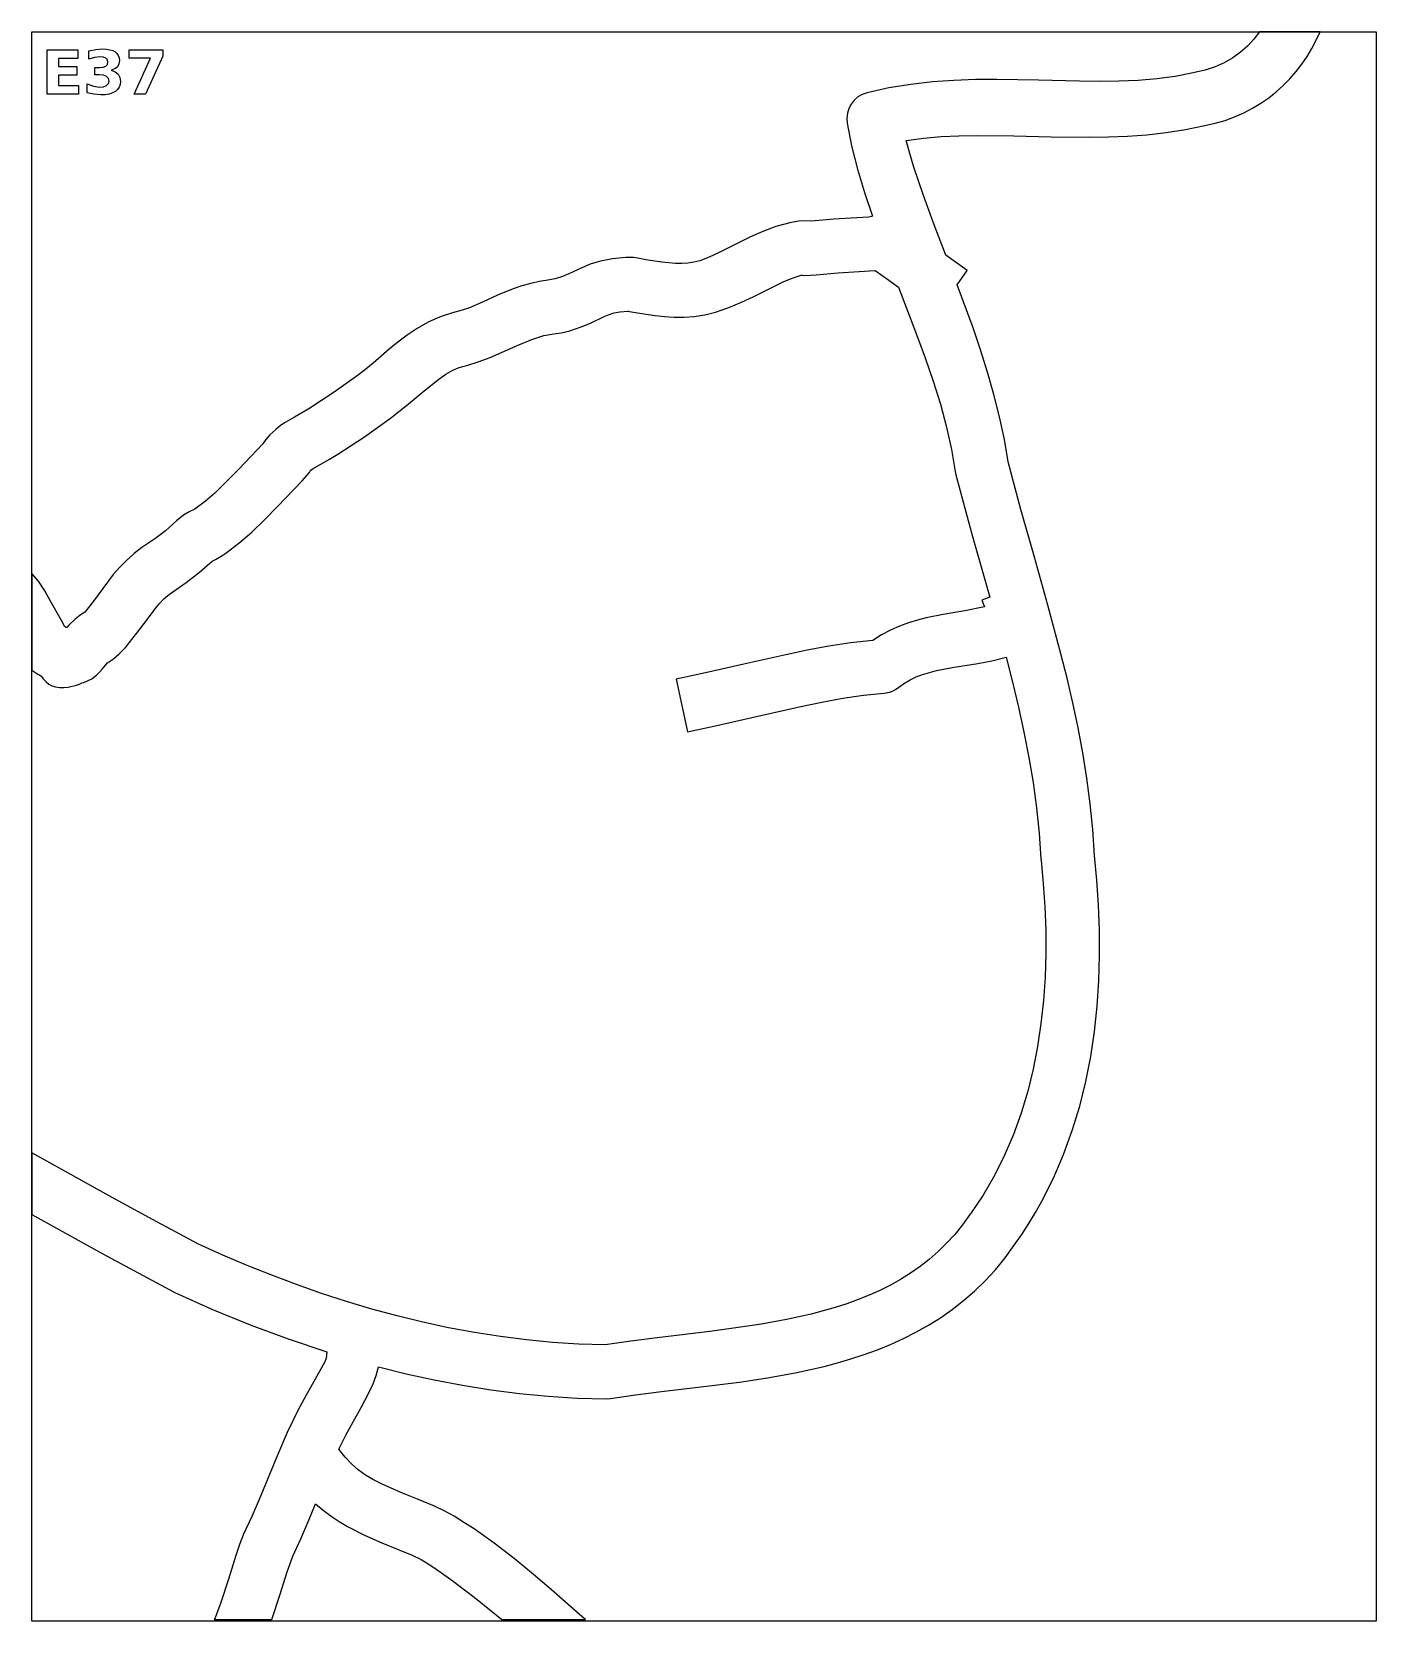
# Model space of a CAD drawing. Extents: x 1 to 501, y 1 to 4998.
# Drawn here: x 1 to 501, y 1094 to 1685 of the extents above; entities that cross this region are included whole.
import ezdxf

# ---------------------------------------------------------------- set-up
doc = ezdxf.new("R2010")
doc.units = 0

msp = doc.modelspace()

# ---------------------------------------------------------------- linework, layer by layer
at = {"layer": 'decoupage'}
for p, q in [((1.007, 1685.48), (501.007, 1685.48)), ((1.007, 1094.37), (1.007, 1685.48)), ((457.551, 1685.48), (455.450562, 1682.723619)), ((480.157, 1685.479), (457.551, 1685.48)), ((478.713093, 1682.336914), (480.157, 1685.479)), ((501.007, 1685.48), (501.007, 1094.37)), ((6.707, 1678.79), (18.161, 1678.79)), ((6.707, 1662.33), (6.707, 1678.79)), ((18.161, 1678.79), (18.161, 1675.58)), ((22.273, 1678.38), (24.765, 1678.909)), ((24.765, 1678.909), (27.19, 1679.086)), ((27.19, 1679.086), (28.692844, 1679.019812)), ((28.692844, 1679.019812), (29.993, 1678.82125)), ((29.993, 1678.82125), (31.090656, 1678.490313)), ((37.277, 1678.79), (49.68, 1678.79)), ((37.277, 1675.67), (37.277, 1678.79)), ((49.68, 1678.79), (49.68, 1676.4)), ((453.099062, 1680.178703), (450.491344, 1677.862467)), ((455.450562, 1682.723619), (453.099062, 1680.178703)), ((475.302049, 1676.301595), (477.094059, 1679.274279)), ((477.094059, 1679.274279), (478.713093, 1682.336914)), ((18.161, 1675.58), (10.951, 1675.58)), ((10.951, 1675.58), (10.951, 1672.52)), ((22.273, 1675.278), (22.273, 1678.38)), ((24.357, 1675.962), (22.273, 1675.278)), ((26.429, 1676.193), (24.357, 1675.962)), ((27.6615, 1676.063375), (26.429, 1676.193)), ((28.579, 1675.675), (27.6615, 1676.063375)), ((28.557, 1672.676), (29.14425, 1673.3135)), ((29.149625, 1675.049625), (28.579, 1675.675)), ((29.14425, 1673.3135), (29.34, 1674.209)), ((29.34, 1674.209), (29.149625, 1675.049625)), ((31.090656, 1678.490313), (31.986, 1678.027)), ((31.986, 1678.027), (32.684984, 1677.436578)), ((32.684984, 1677.436578), (33.184375, 1676.712375)), ((33.394125, 1673.54825), (32.824, 1672.493)), ((33.184375, 1676.712375), (33.484078, 1675.854484)), ((33.584, 1674.863), (33.394125, 1673.54825)), ((33.484078, 1675.854484), (33.584, 1674.863)), ((45.204, 1675.669), (37.277, 1675.67)), ((39.129, 1662.33), (45.204, 1675.669)), ((49.68, 1676.4), (43.264, 1662.333)), ((444.486625, 1673.984893), (441.079312, 1672.457984)), ((447.62225, 1675.792125), (444.486625, 1673.984893)), ((450.491344, 1677.862467), (447.62225, 1675.792125)), ((471.20772, 1670.668071), (473.339219, 1673.429359)), ((473.339219, 1673.429359), (475.302049, 1676.301595)), ((10.951, 1672.52), (17.731, 1672.52)), ((17.731, 1669.31), (10.951, 1669.31)), ((10.951, 1669.31), (10.951, 1665.54)), ((17.731, 1672.52), (17.731, 1669.31)), ((24.39, 1669.44), (24.39, 1672.18)), ((24.39, 1672.18), (26.176, 1672.18)), ((26.088, 1669.44), (24.39, 1669.44)), ((27.6645, 1669.293875), (26.088, 1669.44)), ((26.176, 1672.18), (27.570125, 1672.303875)), ((27.570125, 1672.303875), (28.557, 1672.676)), ((28.8, 1668.856), (27.6645, 1669.293875)), ((29.494375, 1668.145), (28.8, 1668.856)), ((29.726, 1667.158), (29.494375, 1668.145)), ((29.500125, 1666.19375), (29.726, 1667.158)), ((31.881375, 1671.713), (30.575, 1671.203)), ((30.575, 1671.21), (32.038, 1670.62025)), ((30.575, 1671.203), (30.575, 1671.21)), ((32.824, 1672.493), (31.881375, 1671.713)), ((32.038, 1670.62025), (33.099, 1669.711)), ((33.099, 1669.711), (33.752375, 1668.50675)), ((33.752375, 1668.50675), (33.97, 1667.01)), ((33.97, 1667.01), (33.852828, 1665.859688)), ((343.9735, 1667.407094), (335.943848, 1666.844106)), ((351.949902, 1667.688023), (343.9735, 1667.407094)), ((359.861594, 1667.749973), (351.949902, 1667.688023)), ((375.445, 1667.46925), (359.861594, 1667.749973)), ((390.632031, 1667.069559), (375.445, 1667.46925)), ((398.048254, 1666.982797), (390.632031, 1667.069559)), ((405.331, 1667.055531), (398.048254, 1666.982797)), ((412.468809, 1667.350839), (405.331, 1667.055531)), ((419.450219, 1667.931801), (412.468809, 1667.350839)), ((426.26377, 1668.861495), (419.450219, 1667.931801)), ((432.898, 1670.203), (426.26377, 1668.861495)), ((433.429, 1670.314), (432.898, 1670.203)), ((437.395156, 1671.228615), (433.429, 1670.314)), ((441.079312, 1672.457984), (437.395156, 1671.228615)), ((466.447333, 1665.52033), (468.909707, 1668.028229)), ((468.909707, 1668.028229), (471.20772, 1670.668071)), ((18.404, 1662.33), (6.707, 1662.33)), ((10.951, 1665.54), (18.404, 1665.54)), ((18.404, 1665.54), (18.404, 1662.33)), ((21.568, 1662.832), (21.568, 1666.1)), ((21.568, 1666.1), (23.927, 1665.196)), ((24.081, 1662.225), (21.568, 1662.832)), ((23.927, 1665.196), (26.242, 1664.898)), ((26.628, 1662.016), (24.081, 1662.225)), ((26.242, 1664.898), (27.73075, 1665.04425)), ((28.317547, 1662.095297), (26.628, 1662.016)), ((27.73075, 1665.04425), (28.822, 1665.483)), ((29.792125, 1662.333125), (28.317547, 1662.095297)), ((28.822, 1665.483), (29.500125, 1666.19375)), ((31.051641, 1662.729391), (29.792125, 1662.333125)), ((32.096, 1663.284), (31.051641, 1662.729391)), ((32.915734, 1663.996688), (32.096, 1663.284)), ((33.501375, 1664.85525), (32.915734, 1663.996688)), ((33.852828, 1665.859688), (33.501375, 1664.85525)), ((43.264, 1662.333), (39.129, 1662.33)), ((308.242641, 1661.248219), (306.860436, 1660.043441)), ((309.847994, 1662.191199), (308.242641, 1661.248219)), ((311.65, 1662.832), (309.847994, 1662.191199)), ((319.770637, 1664.619638), (311.65, 1662.832)), ((327.872406, 1665.93598), (319.770637, 1664.619638)), ((335.943848, 1666.844106), (327.872406, 1665.93598)), ((461.038113, 1660.942361), (463.82275, 1663.154875)), ((463.82275, 1663.154875), (466.447333, 1665.52033)), ((304.317672, 1655.262156), (304.093021, 1653.41402)), ((304.871455, 1657.010027), (304.317672, 1655.262156)), ((305.727875, 1658.61725), (304.871455, 1657.010027)), ((306.860436, 1660.043441), (305.727875, 1658.61725)), ((448.342083, 1653.83169), (451.745406, 1655.327453)), ((451.745406, 1655.327453), (454.997288, 1657.018152)), ((454.997288, 1657.018152), (458.095574, 1658.893287)), ((458.095574, 1658.893287), (461.038113, 1660.942361)), ((304.093021, 1653.41402), (304.224, 1651.506)), ((304.224, 1651.506), (305.895516, 1643.039797)), ((430.071724, 1649.12158), (437.245, 1650.619)), ((437.245, 1650.619), (441.089727, 1651.466965)), ((441.089727, 1651.466965), (444.789473, 1652.541361)), ((444.789473, 1652.541361), (448.342083, 1653.83169)), ((326.163, 1645.107), (332.612936, 1645.946998)), ((327.495373, 1640.211402), (326.163, 1645.107)), ((332.612936, 1645.946998), (339.163502, 1646.501141)), ((339.163502, 1646.501141), (345.807212, 1646.816525)), ((345.807212, 1646.816525), (352.536578, 1646.94025)), ((352.536578, 1646.94025), (366.222334, 1646.801109)), ((366.222334, 1646.801109), (380.160875, 1646.4605)), ((380.160875, 1646.4605), (394.292307, 1646.295203)), ((394.292307, 1646.295203), (401.411639, 1646.396041)), ((401.411639, 1646.396041), (408.556734, 1646.682)), ((408.556734, 1646.682), (415.720105, 1647.200178)), ((415.720105, 1647.200178), (422.894264, 1647.997672)), ((422.894264, 1647.997672), (430.071724, 1649.12158)), ((305.895516, 1643.039797), (308.078625, 1634.428375)), ((329.025547, 1635.160156), (327.495373, 1640.211402)), ((308.078625, 1634.428375), (310.681922, 1625.697516)), ((332.579125, 1624.6465), (329.025547, 1635.160156)), ((310.681922, 1625.697516), (313.614, 1616.873)), ((336.623391, 1613.677594), (332.579125, 1624.6465)), ((282.877, 1614.491), (277.667283, 1613.010402)), ((286.120781, 1615.056094), (282.877, 1614.491)), ((288.587, 1615.183), (286.120781, 1615.056094)), ((291.039, 1615.044), (288.587, 1615.183)), ((299.2665, 1615.767375), (291.039, 1615.044)), ((307.86, 1616.34), (299.2665, 1615.767375)), ((312.264, 1616.596), (307.86, 1616.34)), ((313.311, 1616.813), (312.264, 1616.596)), ((313.614, 1616.873), (313.311, 1616.813)), ((268.325178, 1609.230957), (264.115375, 1607.161)), ((272.829578, 1611.218906), (268.325178, 1609.230957)), ((277.667283, 1613.010402), (272.829578, 1611.218906)), ((340.958, 1602.365), (336.623391, 1613.677594)), ((256.424734, 1603.232844), (252.866482, 1601.603535)), ((264.115375, 1607.161), (256.424734, 1603.232844)), ((348.898, 1596.721), (340.958, 1602.365)), ((205.553, 1597.729), (200.69475, 1595.414625)), ((208.730437, 1599.033547), (205.553, 1597.729)), ((212.518, 1600.201875), (208.730437, 1599.033547)), ((216.925062, 1601.094016), (212.518, 1600.201875)), ((221.961, 1601.57), (216.925062, 1601.094016)), ((224.803359, 1601.518781), (221.961, 1601.57)), ((226.981125, 1601.227), (224.803359, 1601.518781)), ((229.371, 1600.668), (226.981125, 1601.227)), ((235.285797, 1599.801), (229.371, 1600.668)), ((240.381125, 1599.32475), (235.285797, 1599.801)), ((242.725756, 1599.296086), (240.381125, 1599.32475)), ((244.990641, 1599.440625), (242.725756, 1599.296086)), ((247.217486, 1599.783539), (244.990641, 1599.440625)), ((249.448, 1600.35), (247.217486, 1599.783539)), ((252.866482, 1601.603535), (249.448, 1600.35)), ((300.921375, 1595.83), (308.756, 1596.357)), ((308.756, 1596.357), (314.481, 1596.69)), ((314.481, 1596.69), (314.651, 1596.72)), ((314.651, 1596.72), (318.910875, 1593.787125)), ((345.133, 1591.425), (348.898, 1596.721)), ((183.216426, 1590.955867), (180.043219, 1589.884)), ((186.569, 1591.903), (183.216426, 1590.955867)), ((189.654953, 1592.581297), (186.569, 1591.903)), ((192.223125, 1593.007875), (189.654953, 1592.581297)), ((195.7, 1593.59), (192.223125, 1593.007875)), ((198.394625, 1594.458484), (195.7, 1593.59)), ((200.69475, 1595.414625), (198.394625, 1594.458484)), ((273.316875, 1588.935625), (280.746828, 1592.597047)), ((280.746828, 1592.597047), (284.192268, 1594.019904)), ((284.192268, 1594.019904), (287.506, 1595.034)), ((287.506, 1595.034), (287.432951, 1594.991377)), ((287.432951, 1594.991377), (287.567922, 1594.951578)), ((287.567922, 1594.951578), (288.462625, 1594.904875)), ((288.462625, 1594.904875), (292.756, 1595.114)), ((292.756, 1595.114), (300.921375, 1595.83)), ((318.910875, 1593.787125), (323.383, 1590.51)), ((323.383, 1590.51), (330.09275, 1572.961531)), ((351.049594, 1575.357547), (345.133, 1591.425)), ((168.814531, 1585.077625), (163.848, 1582.873)), ((174.169, 1587.51175), (168.814531, 1585.077625)), ((180.043219, 1589.884), (174.169, 1587.51175)), ((260.284436, 1582.943893), (264.928234, 1584.870891)), ((264.928234, 1584.870891), (269.260385, 1586.90235)), ((269.260385, 1586.90235), (273.316875, 1588.935625)), ((150.879105, 1578.598488), (148.452, 1577.444)), ((153.195656, 1579.539906), (150.879105, 1578.598488)), ((157.431, 1580.93775), (153.195656, 1579.539906)), ((161.025844, 1581.945969), (157.431, 1580.93775)), ((163.848, 1582.873), (161.025844, 1581.945969)), ((208.832625, 1577.138375), (213.923, 1579.568)), ((213.923, 1579.568), (215.741359, 1580.366406)), ((215.741359, 1580.366406), (217.541625, 1580.958)), ((217.541625, 1580.958), (219.747828, 1581.359844)), ((219.747828, 1581.359844), (222.784, 1581.589)), ((222.784, 1581.589), (222.692609, 1581.536984)), ((222.692609, 1581.536984), (223.249875, 1581.408375)), ((223.249875, 1581.408375), (226.313, 1580.906)), ((226.313, 1580.906), (232.860359, 1579.935312)), ((232.860359, 1579.935312), (236.305197, 1579.552203)), ((236.305197, 1579.552203), (239.865875, 1579.32275)), ((239.865875, 1579.32275), (243.543693, 1579.311078)), ((243.543693, 1579.311078), (247.339953, 1579.581312)), ((247.339953, 1579.581312), (251.255955, 1580.197578)), ((251.255955, 1580.197578), (255.293, 1581.224)), ((255.293, 1581.224), (260.284436, 1582.943893)), ((140.625297, 1572.662562), (137.143799, 1570.063508)), ((144.382115, 1575.146586), (140.625297, 1572.662562)), ((148.452, 1577.444), (144.382115, 1575.146586)), ((186.947531, 1571.067359), (191.474, 1572.515)), ((191.474, 1572.515), (195.184875, 1573.104125)), ((195.184875, 1573.104125), (197.863016, 1573.564766)), ((197.863016, 1573.564766), (201.046, 1574.321)), ((201.046, 1574.321), (205.312672, 1575.699266)), ((205.312672, 1575.699266), (208.832625, 1577.138375)), ((330.09275, 1572.961531), (333.277867, 1564.232918)), ((353.847918, 1567.182111), (351.049594, 1575.357547)), ((133.899875, 1567.421), (127.973766, 1562.291937)), ((137.143799, 1570.063508), (133.899875, 1567.421)), ((171.492, 1564.394), (182.19325, 1569.105875)), ((182.19325, 1569.105875), (186.947531, 1571.067359)), ((356.468, 1558.933375), (353.847918, 1567.182111)), ((127.973766, 1562.291937), (125.216088, 1559.948539)), ((157.595, 1559.659), (159.962437, 1560.589812)), ((159.962437, 1560.589812), (163.1275, 1561.53825)), ((163.1275, 1561.53825), (167.000563, 1562.730812)), ((167.000563, 1562.730812), (171.492, 1564.394)), ((333.277867, 1564.232918), (336.24825, 1555.56325)), ((122.545, 1557.848), (113.454125, 1551.41125)), ((125.216088, 1559.948539), (122.545, 1557.848)), ((146.91325, 1551.963125), (152.374125, 1556.334891)), ((152.374125, 1556.334891), (155.001648, 1558.154439)), ((155.001648, 1558.154439), (157.595, 1559.659)), ((336.24825, 1555.56325), (338.927727, 1546.973926)), ((358.856145, 1550.627217), (356.468, 1558.933375)), ((113.454125, 1551.41125), (104.043, 1545.207)), ((141.00575, 1546.968297), (146.91325, 1551.963125)), ((360.958656, 1542.279516), (358.856145, 1550.627217)), ((104.043, 1545.207), (98.668, 1542.121)), ((134.445, 1541.775), (141.00575, 1546.968297)), ((338.927727, 1546.973926), (341.240125, 1538.486344)), ((91.723, 1537.623), (89.489172, 1535.529109)), ((93.545031, 1539.030203), (91.723, 1537.623)), ((95.27725, 1540.172375), (93.545031, 1539.030203)), ((98.668, 1542.121), (95.27725, 1540.172375)), ((124.70025, 1534.874875), (134.445, 1541.775)), ((341.240125, 1538.486344), (343.109273, 1530.121902)), ((362.72184, 1533.90615), (360.958656, 1542.279516)), ((86.971, 1532.197), (78.03825, 1522.810875)), ((88.046125, 1533.828875), (86.971, 1532.197)), ((89.489172, 1535.529109), (88.046125, 1533.828875)), ((114.831, 1528.37), (124.70025, 1534.874875)), ((364.092, 1525.523), (362.72184, 1533.90615)), ((108.548, 1524.735), (111.71875, 1526.514625)), ((111.71875, 1526.514625), (114.831, 1528.37)), ((343.109273, 1530.121902), (344.459, 1521.902)), ((368.855453, 1507.851604), (364.092, 1525.523)), ((78.03825, 1522.810875), (69.032, 1513.871)), ((101.552, 1518.513), (104.234375, 1521.61575)), ((104.234375, 1521.61575), (104.672047, 1522.274156)), ((104.564, 1522.296), (104.804141, 1522.435922)), ((104.683584, 1522.366582), (104.564, 1522.296)), ((104.672047, 1522.274156), (104.683584, 1522.366582)), ((104.804141, 1522.435922), (105.695375, 1523.005125)), ((105.695375, 1523.005125), (108.548, 1524.735)), ((344.459, 1521.902), (344.691, 1520.703)), ((344.691, 1520.703), (350.87475, 1497.815)), ((69.032, 1513.871), (65.55675, 1510.8645)), ((92.3855, 1508.878625), (101.552, 1518.513)), ((61.657, 1507.942), (59.4765, 1506.9005)), ((65.55675, 1510.8645), (61.657, 1507.942)), ((87.629, 1504.062234), (92.3855, 1508.878625)), ((373.882438, 1490.105266), (368.855453, 1507.851604)), ((54.854, 1503.657), (50.7265, 1499.903375)), ((57.435156, 1505.667531), (54.854, 1503.657)), ((59.4765, 1506.9005), (57.435156, 1505.667531)), ((82.79, 1499.359), (87.629, 1504.062234)), ((46.797, 1496.959), (41.916625, 1493.638875)), ((50.7265, 1499.903375), (46.797, 1496.959)), ((78.038875, 1495.238375), (82.79, 1499.359)), ((350.87475, 1497.815), (357.258, 1475.185)), ((39.046734, 1491.471109), (36.053, 1488.788)), ((41.916625, 1493.638875), (39.046734, 1491.471109)), ((69.294125, 1489.184625), (70.873422, 1490.070422)), ((70.873422, 1490.070422), (73.224, 1491.63)), ((73.224, 1491.63), (78.038875, 1495.238375)), ((378.935391, 1472.230889), (373.882438, 1490.105266)), ((3.45, 1481.172), (1.004, 1483.98)), ((1.004, 1483.98), (1.004, 1448.12)), ((33.571451, 1486.189086), (31.325859, 1483.585812)), ((36.053, 1488.788), (33.571451, 1486.189086)), ((58.441, 1480.7), (63.381625, 1484.456125)), ((63.381625, 1484.456125), (68.029, 1488.612)), ((68.029, 1488.612), (69.294125, 1489.184625)), ((5.841375, 1477.55625), (3.45, 1481.172)), ((27.394375, 1478.495), (23.962203, 1473.773187)), ((31.325859, 1483.585812), (27.394375, 1478.495)), ((53.505375, 1477.25175), (58.441, 1480.7)), ((8.004, 1473.747), (5.841375, 1477.55625)), ((12.096, 1466.59), (8.004, 1473.747)), ((23.962203, 1473.773187), (20.733, 1469.678)), ((46.914609, 1470.929172), (48.513959, 1472.855998)), ((48.513959, 1472.855998), (50.126, 1474.579)), ((50.126, 1474.579), (51.595234, 1475.847312)), ((51.595234, 1475.847312), (53.505375, 1477.25175)), ((357.258, 1475.185), (354.33, 1474.053)), ((354.33, 1474.053), (355.287, 1471.577)), ((383.77675, 1454.175375), (378.935391, 1472.230889)), ((12.096, 1466.582), (12.096, 1466.59)), ((13.087625, 1464.711375), (12.096, 1466.582)), ((17.180391, 1466.972656), (14.811, 1464.743)), ((19.055625, 1468.5095), (17.180391, 1466.972656)), ((20.733, 1469.678), (19.055625, 1468.5095)), ((40.007328, 1461.699016), (43.626625, 1466.567125)), ((43.626625, 1466.567125), (46.914609, 1470.929172)), ((330.363658, 1466.660186), (327.048125, 1465.651625)), ((333.631484, 1467.486578), (330.363658, 1466.660186)), ((339.935, 1468.725), (333.631484, 1467.486578)), ((348.033625, 1470.090625), (339.935, 1468.725)), ((355.287, 1471.577), (348.033625, 1470.090625)), ((13.168, 1464.319), (13.087625, 1464.711375)), ((13.735781, 1463.940453), (13.168, 1464.319)), ((14.048, 1463.914875), (13.735781, 1463.940453)), ((14.811, 1464.743), (14.048, 1463.914875)), ((35.802, 1456.531), (40.007328, 1461.699016)), ((317.037822, 1461.202584), (313.754, 1459.135)), ((320.362953, 1462.955859), (317.037822, 1461.202584)), ((323.707139, 1464.427861), (320.362953, 1462.955859)), ((327.048125, 1465.651625), (323.707139, 1464.427861)), ((33.391797, 1454.038375), (35.802, 1456.531)), ((289.356723, 1455.484182), (281.4155, 1453.828625)), ((297.390781, 1456.965797), (289.356723, 1455.484182)), ((305.521824, 1458.20542), (297.390781, 1456.965797)), ((313.754, 1459.135), (305.521824, 1458.20542)), ((386.043844, 1445.063099), (383.77675, 1454.175375)), ((26.238453, 1447.382328), (27.138, 1448.484)), ((27.138, 1448.484), (29.149, 1450.759)), ((29.149, 1450.759), (31.372625, 1452.32725)), ((31.372625, 1452.32725), (33.391797, 1454.038375)), ((265.794969, 1450.267891), (250.496, 1446.828)), ((281.4155, 1453.828625), (265.794969, 1450.267891)), ((337.474719, 1447.883828), (343.258, 1449.002)), ((343.258, 1449.002), (352.847125, 1450.525)), ((352.847125, 1450.525), (358.002391, 1451.532406)), ((358.002391, 1451.532406), (363.328, 1452.918)), ((363.328, 1452.918), (365.702611, 1443.603834)), ((1.004, 1448.12), (3.2125, 1446.555625)), ((3.2125, 1446.555625), (3.68825, 1446.319016)), ((3.68825, 1446.319016), (3.576, 1446.48)), ((3.576, 1446.48), (4.447, 1445.779)), ((4.447, 1445.779), (5.343031, 1444.668047)), ((5.343031, 1444.668047), (6.33975, 1443.670625)), ((6.33975, 1443.670625), (7.395344, 1442.840641)), ((7.395344, 1442.840641), (8.468, 1442.232)), ((14.581875, 1441.755875), (17.577547, 1442.427891)), ((17.577547, 1442.427891), (18.773818, 1442.881947)), ((18.773818, 1442.881947), (19.66, 1443.373)), ((19.66, 1443.373), (20.173, 1443.463)), ((20.173, 1443.463), (20.363, 1443.533)), ((20.363, 1443.533), (23.292609, 1444.851234)), ((23.292609, 1444.851234), (25.103875, 1446.152875)), ((25.103875, 1446.152875), (26.238453, 1447.382328)), ((250.496, 1446.828), (240.713, 1444.762)), ((240.713, 1444.762), (244.843, 1425.193)), ((323.48, 1441.699), (325.524621, 1443.186709)), ((325.524621, 1443.186709), (327.670281, 1444.454609)), ((327.670281, 1444.454609), (329.927551, 1445.530486)), ((329.927551, 1445.530486), (332.307, 1446.442125)), ((332.307, 1446.442125), (334.819199, 1447.217311)), ((334.819199, 1447.217311), (337.474719, 1447.883828)), ((365.702611, 1443.603834), (367.928078, 1434.287547)), ((388.168953, 1435.885627), (386.043844, 1445.063099)), ((8.468, 1442.232), (9.807322, 1441.807256)), ((9.807322, 1441.807256), (11.327266, 1441.607172)), ((11.327266, 1441.607172), (12.946045, 1441.600471)), ((12.946045, 1441.600471), (14.581875, 1441.755875)), ((294.836619, 1436.205381), (302.621047, 1437.622516)), ((302.621047, 1437.622516), (310.326232, 1438.750924)), ((310.326232, 1438.750924), (317.955, 1439.52)), ((317.955, 1439.52), (319.448422, 1439.745297)), ((319.448422, 1439.745297), (320.882875, 1440.189875)), ((320.882875, 1440.189875), (322.234641, 1440.844266)), ((322.234641, 1440.844266), (323.48, 1441.699)), ((254.627, 1427.26), (270.979641, 1430.927672)), ((270.979641, 1430.927672), (286.970125, 1434.570125)), ((286.970125, 1434.570125), (294.836619, 1436.205381)), ((367.928078, 1434.287547), (369.9716, 1424.961205)), ((390.122383, 1426.636322), (388.168953, 1435.885627)), ((244.843, 1425.193), (254.627, 1427.26)), ((369.9716, 1424.961205), (371.800375, 1415.616875)), ((391.874437, 1417.308547), (390.122383, 1426.636322)), ((371.800375, 1415.616875), (373.381604, 1406.246623)), ((393.395422, 1407.895664), (391.874437, 1417.308547)), ((394.655641, 1398.391037), (393.395422, 1407.895664)), ((373.381604, 1406.246623), (374.682484, 1396.842516)), ((374.682484, 1396.842516), (375.670217, 1387.396619)), ((395.625398, 1388.788028), (394.655641, 1398.391037)), ((375.670217, 1387.396619), (376.312, 1377.901)), ((396.275, 1379.08), (395.625398, 1388.788028)), ((376.312, 1377.901), (376.362, 1377.287)), ((376.362, 1377.287), (377.184904, 1368.69442)), ((397.144283, 1369.952947), (396.275, 1379.08)), ((377.184904, 1368.69442), (377.761609, 1360.038268)), ((397.761299, 1360.71275), (397.144283, 1369.952947)), ((377.761609, 1360.038268), (378.074479, 1351.343048)), ((398.101919, 1351.385787), (397.761299, 1360.71275)), ((378.074479, 1351.343048), (378.105875, 1342.633266)), ((398.142016, 1341.998438), (398.101919, 1351.385787)), ((378.105875, 1342.633266), (377.838162, 1333.933427)), ((397.857462, 1332.57708), (398.142016, 1341.998438)), ((377.838162, 1333.933427), (377.253703, 1325.268037)), ((397.224131, 1323.148094), (397.857462, 1332.57708)), ((377.253703, 1325.268037), (376.334861, 1316.661601)), ((396.217894, 1313.737857), (397.224131, 1323.148094)), ((376.334861, 1316.661601), (375.064, 1308.138625)), ((394.814625, 1304.37275), (396.217894, 1313.737857)), ((375.064, 1308.138625), (373.423482, 1299.723614)), ((392.990196, 1295.07915), (394.814625, 1304.37275)), ((373.423482, 1299.723614), (371.395672, 1291.441072)), ((390.720479, 1285.883438), (392.990196, 1295.07915)), ((371.395672, 1291.441072), (368.962932, 1283.315507)), ((368.962932, 1283.315507), (366.107625, 1275.371422)), ((387.981346, 1276.81199), (390.720479, 1285.883438)), ((384.748672, 1267.891188), (387.981346, 1276.81199)), ((366.107625, 1275.371422), (362.812115, 1267.633323)), ((32.059625, 1251.282625), (1.004, 1268.576)), ((1.004, 1268.576), (1.004, 1245.61)), ((362.812115, 1267.633323), (359.058766, 1260.125717)), ((380.998327, 1259.147408), (384.748672, 1267.891188)), ((359.058766, 1260.125717), (354.829939, 1252.873107)), ((376.706186, 1250.607031), (380.998327, 1259.147408)), ((47.567609, 1242.841484), (32.059625, 1251.282625)), ((354.829939, 1252.873107), (350.108, 1245.9)), ((374.349401, 1246.421362), (376.706186, 1250.607031)), ((1.004, 1245.61), (27.48175, 1230.93825)), ((63.059, 1234.584), (47.567609, 1242.841484)), ((347.165025, 1241.818485), (344.267482, 1238.24935)), ((349.922, 1245.637), (347.165025, 1241.818485)), ((350.108, 1245.9), (349.922, 1245.637)), ((369.199324, 1238.235549), (371.848119, 1242.296436)), ((371.848119, 1242.296436), (374.349401, 1246.421362)), ((344.267482, 1238.24935), (341.232757, 1234.919145)), ((366.4, 1234.242), (369.199324, 1238.235549)), ((27.48175, 1230.93825), (54, 1216.682)), ((72.030694, 1230.549359), (63.059, 1234.584)), ((81.085773, 1226.693869), (72.030694, 1230.549359)), ((338.064234, 1231.817422), (334.7653, 1228.933732)), ((341.232757, 1234.919145), (338.064234, 1231.817422)), ((359.36867, 1225.107568), (362.977347, 1229.521565)), ((362.977347, 1229.521565), (366.4, 1234.242)), ((90.219919, 1223.027558), (81.085773, 1226.693869)), ((327.789735, 1223.778657), (324.119875, 1221.486375)), ((331.339338, 1226.257627), (327.789735, 1223.778657)), ((334.7653, 1228.933732), (331.339338, 1226.257627)), ((355.585263, 1220.988658), (359.36867, 1225.107568)), ((99.428813, 1219.560453), (90.219919, 1223.027558)), ((108.708136, 1216.30258), (99.428813, 1219.560453)), ((320.333144, 1219.370331), (316.432928, 1217.420076)), ((324.119875, 1221.486375), (320.333144, 1219.370331)), ((351.638422, 1217.153484), (355.585263, 1220.988658)), ((54, 1216.682), (54.462, 1216.451)), ((54.462, 1216.451), (68.228297, 1210.331781)), ((118.05357, 1213.263967), (108.708136, 1216.30258)), ((127.460798, 1210.454639), (118.05357, 1213.263967)), ((304.085216, 1212.459562), (299.764908, 1211.067979)), ((308.305578, 1213.975141), (304.085216, 1212.459562)), ((312.422611, 1215.625162), (308.305578, 1213.975141)), ((316.432928, 1217.420076), (312.422611, 1215.625162)), ((343.299619, 1210.288939), (347.539442, 1213.590695)), ((347.539442, 1213.590695), (351.638422, 1217.153484)), ((68.228297, 1210.331781), (82.213125, 1204.61325)), ((136.9255, 1207.884625), (127.460798, 1210.454639)), ((146.443358, 1205.56395), (136.9255, 1207.884625)), ((281.715111, 1206.585371), (272.350453, 1204.886656)), ((290.838, 1208.615), (281.715111, 1206.585371)), ((299.764908, 1211.067979), (290.838, 1208.615)), ((334.442625, 1204.423125), (338.930248, 1207.236866)), ((338.930248, 1207.236866), (343.299619, 1210.288939)), ((82.213125, 1204.61325), (96.402141, 1199.329344)), ((156.010055, 1203.502643), (146.443358, 1205.56395)), ((165.621271, 1201.710728), (156.010055, 1203.502643)), ((175.272688, 1200.198234), (165.621271, 1201.710728)), ((184.959987, 1198.975188), (175.272688, 1200.198234)), ((253.117875, 1202.1605), (233.584359, 1199.793594)), ((262.799537, 1203.438488), (253.117875, 1202.1605)), ((272.350453, 1204.886656), (262.799537, 1203.438488)), ((325.157803, 1199.465232), (329.848045, 1201.836364)), ((329.848045, 1201.836364), (334.442625, 1204.423125)), ((96.402141, 1199.329344), (110.781, 1194.514)), ((110.781, 1194.514), (110.489141, 1192.251203)), ((194.678852, 1198.051615), (184.959987, 1198.975188)), ((204.424962, 1197.437544), (194.678852, 1198.051615)), ((214.194, 1197.143), (204.424962, 1197.437544)), ((223.843529, 1198.543941), (214.194, 1197.143)), ((233.584359, 1199.793594), (223.843529, 1198.543941)), ((310.626061, 1193.532103), (315.535516, 1195.324453)), ((315.535516, 1195.324453), (320.383195, 1197.298379)), ((320.383195, 1197.298379), (325.157803, 1199.465232)), ((109.991125, 1190.805625), (105.827, 1183.309)), ((110.489141, 1192.251203), (109.991125, 1190.805625)), ((129.089438, 1185.692922), (129.898, 1188.98)), ((129.898, 1188.98), (140.252096, 1186.398963)), ((285.506506, 1186.867004), (295.64, 1189.131)), ((295.64, 1189.131), (300.667008, 1190.446728)), ((300.667008, 1190.446728), (305.666127, 1191.909979)), ((305.666127, 1191.909979), (310.626061, 1193.532103)), ((105.827, 1183.309), (103.096375, 1178.46675)), ((126.214188, 1179.062141), (127.97675, 1182.696375)), ((127.97675, 1182.696375), (129.089438, 1185.692922)), ((140.252096, 1186.398963), (150.680453, 1184.102891)), ((150.680453, 1184.102891), (161.178678, 1182.104967)), ((254.990125, 1182.1175), (265.122002, 1183.450699)), ((265.122002, 1183.450699), (275.313984, 1185.003719)), ((275.313984, 1185.003719), (285.506506, 1186.867004)), ((103.096375, 1178.46675), (100.071, 1172.942)), ((123.456, 1173.862), (126.214188, 1179.062141)), ((161.178678, 1182.104967), (171.742375, 1180.418375)), ((171.742375, 1180.418375), (182.36715, 1179.056299)), ((182.36715, 1179.056299), (193.048609, 1178.031922)), ((193.048609, 1178.031922), (203.782357, 1177.358428)), ((203.782357, 1177.358428), (214.564, 1177.049)), ((214.564, 1177.049), (216.255, 1177.174)), ((216.255, 1177.174), (225.550791, 1178.532371)), ((225.550791, 1178.532371), (235.144953, 1179.748781)), ((235.144953, 1179.748781), (254.990125, 1182.1175)), ((100.071, 1172.942), (96.008453, 1164.497219)), ((120.469875, 1168.528), (123.456, 1173.862)), ((96.008453, 1164.497219), (92.347625, 1156.08375)), ((117.876, 1163.827), (120.469875, 1168.528)), ((115.218, 1158.376), (117.876, 1163.827)), ((92.347625, 1156.08375), (85.579, 1139.617)), ((117.519957, 1155.393063), (115.218, 1158.376)), ((119.904344, 1152.838), (117.519957, 1155.393063)), ((122.423309, 1150.629813), (119.904344, 1152.838)), ((125.129, 1148.6875), (122.423309, 1150.629813)), ((128.073566, 1146.930063), (125.129, 1148.6875)), ((131.309156, 1145.2765), (128.073566, 1146.930063)), ((138.862, 1141.957), (131.309156, 1145.2765)), ((144.433625, 1139.797), (138.862, 1141.957)), ((85.579, 1139.617), (82.79525, 1133.313875)), ((104.032, 1131.902), (106.574, 1138.066)), ((106.574, 1138.066), (109.401182, 1135.625164)), ((109.401182, 1135.625164), (112.319828, 1133.413687)), ((150.819, 1137.154), (144.433625, 1139.797)), ((154.383984, 1135.397369), (150.819, 1137.154)), ((158.030668, 1133.379656), (154.383984, 1135.397369)), ((82.79525, 1133.313875), (79.794, 1126.698)), ((101.011, 1125.0435), (104.032, 1131.902)), ((112.319828, 1133.413687), (115.319592, 1131.405367)), ((115.319592, 1131.405367), (118.390125, 1129.574)), ((118.390125, 1129.574), (124.702109, 1126.337312)), ((161.737463, 1131.133756), (158.030668, 1133.379656)), ((165.482781, 1128.692563), (161.737463, 1131.133756)), ((79.794, 1126.698), (78.29325, 1122.948375)), ((98.092, 1118.62), (101.011, 1125.0435)), ((124.702109, 1126.337312), (131.173, 1123.494)), ((131.173, 1123.494), (137.273875, 1121.098125)), ((173.002629, 1123.355875), (165.482781, 1128.692563)), ((180.4175, 1117.63275), (173.002629, 1123.355875)), ((76.875, 1118.83125), (74.106, 1109.949)), ((78.29325, 1122.948375), (76.875, 1118.83125)), ((95.985, 1112.764), (98.092, 1118.62)), ((137.273875, 1121.098125), (142.471, 1118.979)), ((142.471, 1118.979), (145.769459, 1117.272842)), ((145.769459, 1117.272842), (149.448297, 1115.041109)), ((187.554684, 1111.786344), (180.4175, 1117.63275)), ((93.212, 1104.031), (95.985, 1112.764)), ((149.448297, 1115.041109), (153.441455, 1112.361416)), ((153.441455, 1112.361416), (157.682875, 1109.311375)), ((194.241469, 1106.079812), (187.554684, 1111.786344)), ((74.106, 1109.949), (71.3135, 1101.312375)), ((157.682875, 1109.311375), (166.646266, 1102.410703)), ((205.573, 1096.139), (194.241469, 1106.079812)), ((71.3135, 1101.312375), (69.196, 1095.678)), ((90.34, 1094.96), (93.212, 1104.031)), ((166.646266, 1102.410703), (175.81, 1094.96)), ((501.007, 1094.37), (1.007, 1094.37)), ((69.196, 1095.678), (68.856, 1094.962)), ((68.856, 1094.962), (90.34, 1094.96)), ((175.81, 1094.96), (206.918, 1094.96)), ((206.918, 1094.96), (205.573, 1096.139))]:
    msp.add_line(p, q, dxfattribs=at)

doc.saveas('drawing.dxf')
